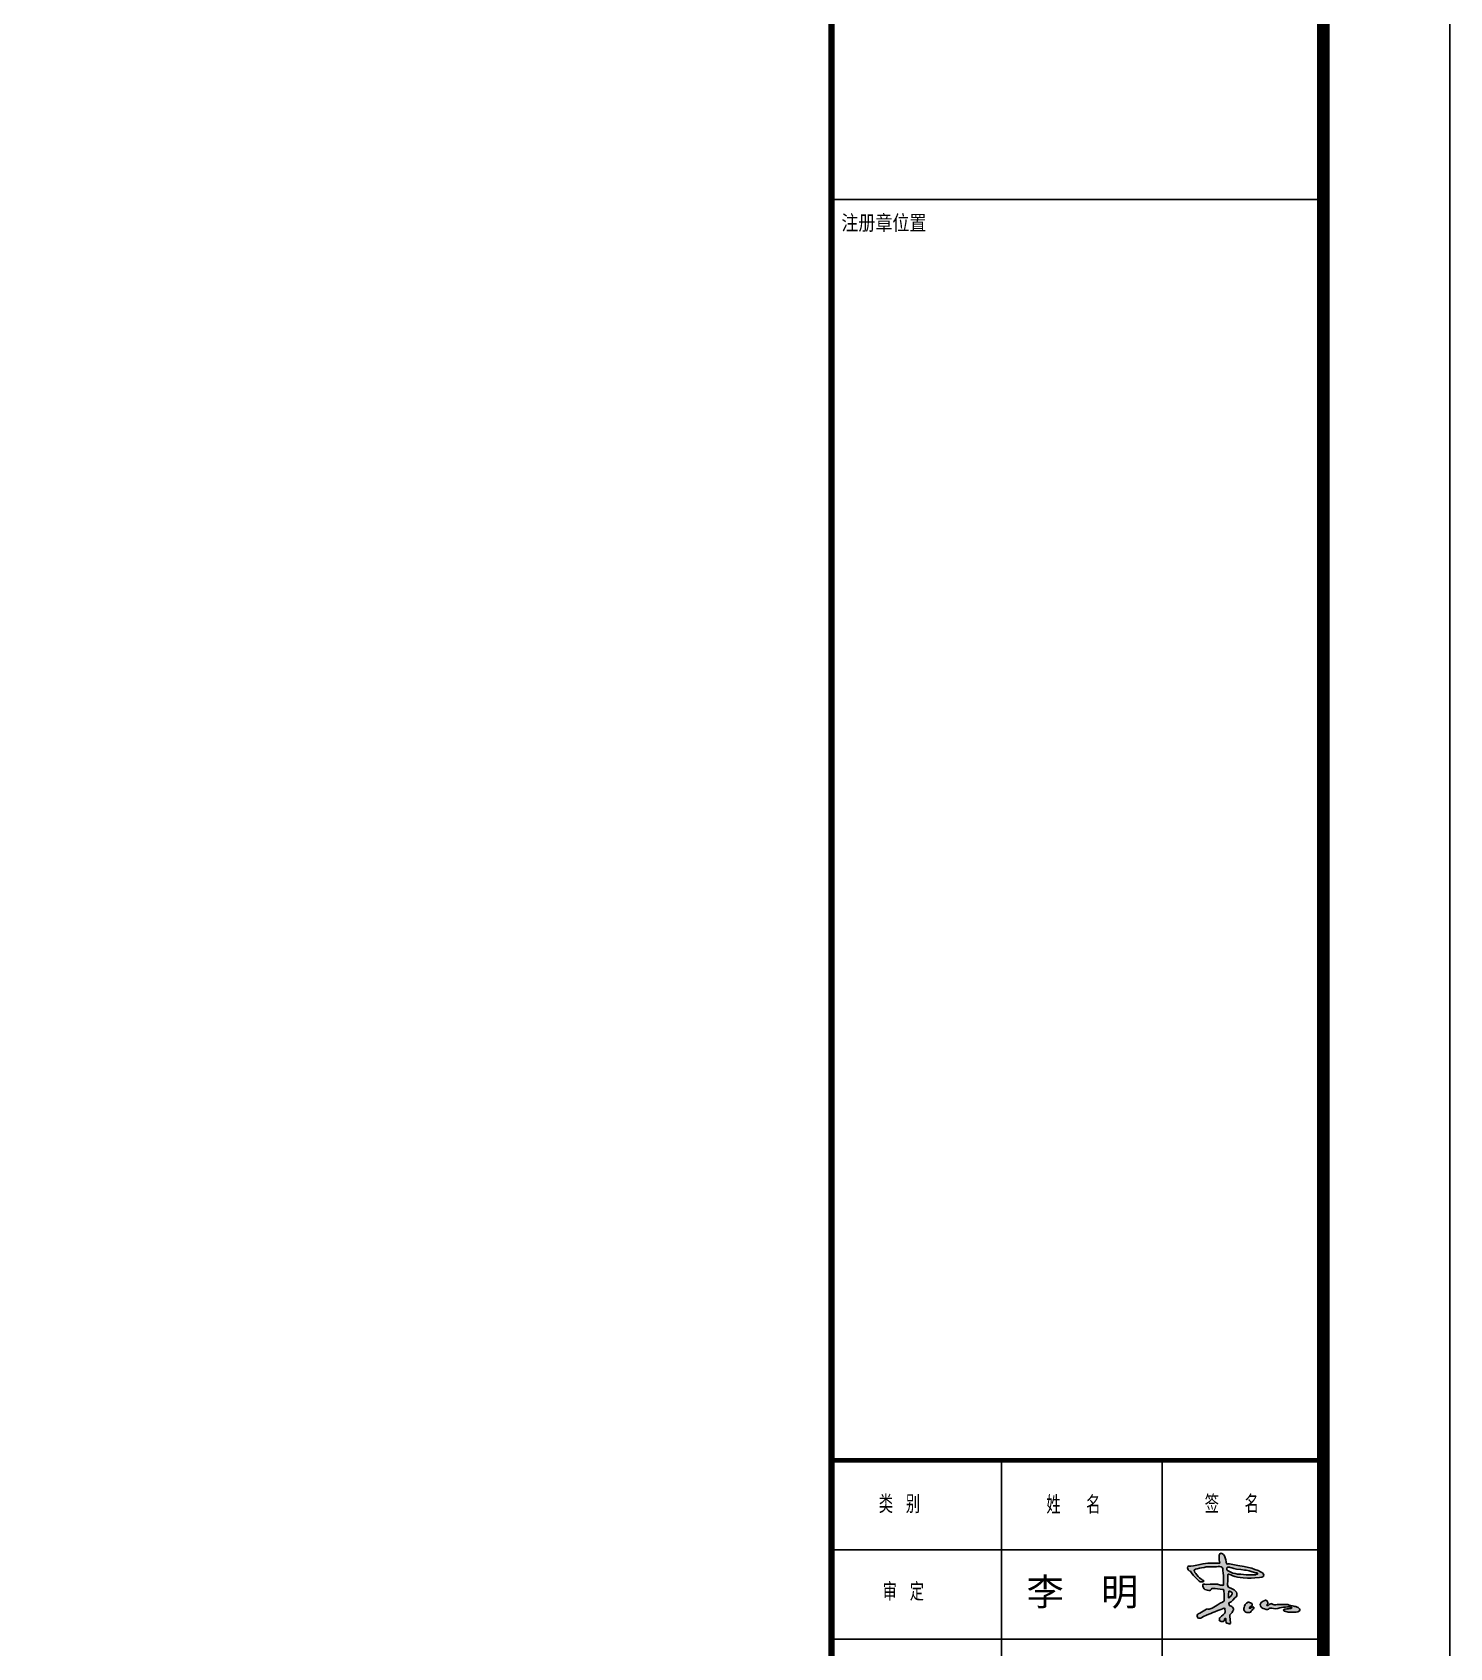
# Model space of a CAD drawing. Extents: x -21908402 to 2165534, y 88493 to 5079726.
# Drawn here: x 2044719 to 2061534, y 301445 to 320612 of the extents above; entities that cross this region are included whole.
import ezdxf

# ---------------------------------------------------------------- set-up
doc = ezdxf.new("R2010")
doc.units = 0
doc.header["$LTSCALE"] = 1000
for name, color, linetype in [('PP-PM-TK', 7, 'Continuous'), ('PUB_TEXT', 7, 'Continuous'), ('PUB_TITLE', 4, 'Continuous'), ('签名', 255, 'Continuous')]:
    doc.layers.add(name, color=color, linetype=linetype)
doc.styles.add('-黑体', font='simhei.ttf', dxfattribs={"width": 0.8})
doc.styles.add('TQ', font='txt.shx', dxfattribs={"width": 0.8, "bigfont": 'hztxt.shx'})

# ---------------------------------------------------------------- blocks, each defined once
blk = doc.blocks.new('tk')
h = blk.add_hatch(color=7)
h.paths.add_polyline_path([(1747238, 365304), (1747237, 365310), (1747238, 365314), (1747241, 365317), (1747248, 365318), (1747262, 365314), (1747274, 365308), (1747298, 365297), (1747324, 365289), (1747354, 365280), (1747386, 365277), (1747421, 365274), (1747472, 365271), (1747517, 365271), (1747558, 365272), (1747613, 365279), (1747642, 365282), (1747654, 365287), (1747663, 365295), (1747665, 365304), (1747663, 365316), (1747650, 365331), (1747627, 365346), (1747597, 365361), (1747560, 365374), (1747523, 365387), (1747485, 365396), (1747432, 365408), (1747356, 365421), (1747258, 365438), (1747243, 365439), (1747233, 365437), (1747227, 365439), (1747224, 365446), (1747221, 365455), (1747219, 365463), (1747214, 365486), (1747208, 365512), (1747200, 365533), (1747189, 365549), (1747176, 365559), (1747161, 365565), (1747146, 365560), (1747136, 365541), (1747135, 365517), (1747136, 365484), (1747139, 365466), (1747146, 365451), (1747142, 365446), (1747106, 365447), (1747070, 365448), (1747000, 365448), (1746976, 365445), (1746944, 365439), (1746910, 365433), (1746870, 365423), (1746831, 365415), (1746801, 365410), (1746780, 365413), (1746774, 365413), (1746764, 365407), (1746761, 365393), (1746767, 365369), (1746780, 365357), (1746795, 365351), (1746802, 365345), (1746809, 365331), (1746828, 365307), (1746850, 365282), (1746887, 365246), (1746899, 365234), (1746912, 365228), (1746930, 365227), (1746944, 365227), (1746956, 365232), (1746955, 365233), (1746955, 365234), (1746954, 365237), (1746952, 365241), (1746948, 365244), (1746939, 365247), (1746931, 365252), (1746917, 365261), (1746903, 365273), (1746888, 365290), (1746871, 365310), (1746860, 365323), (1746849, 365338), (1746842, 365352), (1746839, 365359), (1746839, 365365), (1746842, 365368), (1746854, 365375), (1746875, 365379), (1746902, 365387), (1746925, 365392), (1746960, 365398), (1746982, 365404), (1747007, 365403), (1747033, 365404), (1747059, 365405), (1747104, 365406), (1747126, 365408), (1747143, 365409), (1747158, 365405), (1747167, 365400), (1747174, 365392), (1747178, 365379), (1747181, 365362), (1747184, 365329), (1747186, 365300), (1747187, 365205), (1747186, 365187), (1747182, 365184), (1747171, 365186), (1747152, 365187), (1747141, 365189), (1747129, 365193), (1747124, 365196), (1747115, 365197), (1747069, 365197), (1747028, 365197), (1746990, 365196), (1746967, 365198), (1746952, 365200), (1746946, 365199), (1746943, 365196), (1746943, 365185), (1746943, 365173), (1746946, 365161), (1746949, 365154), (1746958, 365144), (1746967, 365137), (1746980, 365132), (1746996, 365126), (1747014, 365124), (1747023, 365124), (1747031, 365125), (1747035, 365126), (1747038, 365130), (1747041, 365136), (1747042, 365140), (1747044, 365143), (1747052, 365147), (1747089, 365145), (1747174, 365136), (1747181, 365136), (1747187, 365134), (1747192, 365130), (1747193, 365121), (1747194, 365081), (1747197, 365017), (1747197, 365008), (1747196, 365000), (1747192, 364995), (1747176, 364986), (1747150, 364972), (1747112, 364949), (1747054, 364914), (1747040, 364908), (1747029, 364904), (1747019, 364903), (1747008, 364903), (1746999, 364904), (1746992, 364903), (1746985, 364901), (1746905, 364854), (1746888, 364845), (1746879, 364838), (1746875, 364828), (1746875, 364818), (1746879, 364805), (1746882, 364799), (1746896, 364795), (1746912, 364795), (1746919, 364796), (1746930, 364801), (1746951, 364814), (1746986, 364832), (1747015, 364842), (1747039, 364850), (1747061, 364861), (1747083, 364871), (1747121, 364885), (1747154, 364897), (1747174, 364906), (1747184, 364908), (1747196, 364912), (1747204, 364910), (1747205, 364899), (1747207, 364882), (1747206, 364867), (1747205, 364858), (1747198, 364849), (1747184, 364835), (1747163, 364818), (1747143, 364800), (1747140, 364795), (1747139, 364784), (1747138, 364774), (1747144, 364763), (1747152, 364758), (1747161, 364756), (1747170, 364755), (1747177, 364756), (1747183, 364757), (1747190, 364759), (1747194, 364764), (1747197, 364767), (1747199, 364774), (1747199, 364778), (1747200, 364783), (1747201, 364787), (1747205, 364791), (1747207, 364792), (1747211, 364793), (1747215, 364791), (1747216, 364786), (1747217, 364776), (1747217, 364765), (1747218, 364749), (1747218, 364742), (1747222, 364737), (1747231, 364734), (1747242, 364733), (1747254, 364729), (1747263, 364728), (1747270, 364732), (1747270, 364748), (1747267, 364772), (1747264, 364824), (1747264, 364833), (1747269, 364842), (1747278, 364851), (1747289, 364861), (1747299, 364880), (1747305, 364891), (1747305, 364904), (1747302, 364914), (1747296, 364924), (1747286, 364933), (1747277, 364939), (1747268, 364941), (1747257, 364944), (1747254, 364948), (1747253, 364959), (1747252, 364969), (1747252, 364975), (1747277, 364990), (1747299, 365010), (1747321, 365035), (1747336, 365050), (1747344, 365061), (1747347, 365071), (1747347, 365088), (1747340, 365102), (1747330, 365115), (1747321, 365125), (1747314, 365133), (1747283, 365146), (1747255, 365158), (1747242, 365166), (1747238, 365178), (1747237, 365192), (1747238, 365246)])
h.paths.add_polyline_path([(1747257, 365349), (1747244, 365356), (1747236, 365360), (1747230, 365364), (1747227, 365369), (1747227, 365377), (1747227, 365391), (1747228, 365393), (1747230, 365395), (1747232, 365397), (1747237, 365399), (1747241, 365400), (1747248, 365400), (1747254, 365400), (1747260, 365399), (1747268, 365396), (1747285, 365391), (1747309, 365384), (1747341, 365377), (1747392, 365371), (1747435, 365366), (1747456, 365363), (1747491, 365356), (1747528, 365344), (1747573, 365333), (1747583, 365331), (1747589, 365329), (1747592, 365327), (1747592, 365325), (1747593, 365322), (1747589, 365318), (1747581, 365316), (1747566, 365310), (1747545, 365310), (1747516, 365311), (1747487, 365311), (1747455, 365310), (1747393, 365317), (1747372, 365317), (1747353, 365318), (1747326, 365323), (1747297, 365330)], flags=16)
h.paths.add_polyline_path([(1747254, 365115), (1747257, 365116), (1747262, 365115), (1747276, 365107), (1747282, 365105), (1747286, 365101), (1747289, 365098), (1747291, 365093), (1747291, 365085), (1747290, 365080), (1747287, 365074), (1747281, 365067), (1747273, 365057), (1747266, 365049), (1747259, 365043), (1747255, 365038), (1747252, 365036), (1747249, 365036), (1747247, 365037), (1747246, 365040), (1747246, 365045), (1747247, 365070), (1747248, 365084), (1747248, 365091), (1747249, 365095), (1747249, 365105), (1747250, 365112), (1747251, 365114)], flags=16)
h = blk.add_hatch(color=7)
h.paths.add_polyline_path([(1747537, 364900), (1747545, 364906), (1747548, 364912), (1747549, 364919), (1747549, 364924), (1747545, 364927), (1747541, 364929), (1747534, 364928), (1747526, 364927), (1747519, 364925), (1747515, 364921), (1747510, 364915), (1747504, 364912), (1747500, 364911), (1747496, 364912), (1747495, 364916), (1747497, 364921), (1747501, 364927), (1747515, 364938), (1747522, 364942), (1747527, 364949), (1747527, 364958), (1747526, 364964), (1747524, 364968), (1747516, 364973), (1747508, 364978), (1747497, 364982), (1747489, 364985), (1747479, 364985), (1747473, 364982), (1747467, 364978), (1747462, 364973), (1747453, 364966), (1747446, 364956), (1747436, 364938), (1747431, 364922), (1747427, 364908), (1747429, 364894), (1747435, 364881), (1747442, 364873), (1747452, 364866), (1747466, 364863), (1747479, 364862), (1747495, 364864), (1747508, 364868), (1747517, 364877), (1747526, 364889)])
h.paths.add_polyline_path([(1748047, 364933), (1748033, 364935), (1748021, 364938), (1748006, 364943), (1747988, 364946), (1747966, 364951), (1747949, 364956), (1747938, 364958), (1747928, 364958), (1747841, 364956), (1747825, 364956), (1747808, 364955), (1747789, 364954), (1747778, 364957), (1747773, 364959), (1747768, 364963), (1747761, 364966), (1747750, 364967), (1747745, 364963), (1747738, 364960), (1747731, 364957), (1747725, 364952), (1747719, 364946), (1747713, 364944), (1747708, 364945), (1747703, 364945), (1747700, 364948), (1747700, 364952), (1747702, 364955), (1747706, 364957), (1747709, 364960), (1747712, 364966), (1747713, 364973), (1747713, 364977), (1747712, 364985), (1747709, 364989), (1747706, 364995), (1747704, 364999), (1747699, 365004), (1747695, 365006), (1747691, 365008), (1747685, 365009), (1747682, 365008), (1747680, 365007), (1747677, 365006), (1747658, 364997), (1747645, 364990), (1747634, 364981), (1747629, 364974), (1747625, 364966), (1747624, 364956), (1747626, 364942), (1747634, 364926), (1747643, 364919), (1747657, 364910), (1747674, 364904), (1747694, 364898), (1747710, 364899), (1747721, 364903), (1747729, 364909), (1747736, 364912), (1747742, 364912), (1747761, 364912), (1747781, 364908), (1747807, 364907), (1747834, 364909), (1747856, 364916), (1747876, 364923), (1747899, 364926), (1747923, 364927), (1747948, 364928), (1747974, 364928), (1747986, 364927), (1747994, 364924), (1747997, 364921), (1747995, 364914), (1747988, 364910), (1747975, 364909), (1747958, 364907), (1747938, 364904), (1747915, 364901), (1747908, 364898), (1747904, 364896), (1747900, 364892), (1747900, 364888), (1747902, 364885), (1747905, 364881), (1747909, 364878), (1747916, 364877), (1747953, 364868), (1747960, 364867), (1747981, 364868), (1748014, 364866), (1748049, 364866), (1748071, 364870), (1748084, 364878), (1748092, 364888), (1748093, 364897), (1748091, 364905), (1748081, 364915), (1748073, 364920), (1748062, 364926)])
for points in [[(1746956, 365232), (1746944, 365227), (1746930, 365227), (1746912, 365228), (1746899, 365234), (1746887, 365246), (1746850, 365282), (1746828, 365307), (1746809, 365331), (1746802, 365345), (1746795, 365351), (1746780, 365357), (1746767, 365369), (1746761, 365393), (1746764, 365407), (1746774, 365413), (1746780, 365413), (1746801, 365410), (1746831, 365415), (1746870, 365423), (1746910, 365433), (1746944, 365439), (1746976, 365445), (1747000, 365448), (1747070, 365448), (1747106, 365447), (1747142, 365446), (1747146, 365451), (1747139, 365466), (1747136, 365484), (1747135, 365517), (1747136, 365541), (1747146, 365560), (1747161, 365565), (1747176, 365559), (1747189, 365549), (1747200, 365533), (1747208, 365512), (1747214, 365486), (1747219, 365463), (1747221, 365455), (1747224, 365446), (1747227, 365439), (1747233, 365437), (1747243, 365439), (1747258, 365438), (1747356, 365421), (1747432, 365408), (1747485, 365396), (1747523, 365387), (1747560, 365374), (1747597, 365361), (1747627, 365346), (1747650, 365331), (1747663, 365316), (1747665, 365304), (1747663, 365295), (1747654, 365287), (1747642, 365282), (1747613, 365279), (1747558, 365272), (1747517, 365271), (1747472, 365271), (1747421, 365274), (1747386, 365277), (1747354, 365280), (1747324, 365289), (1747298, 365297), (1747274, 365308), (1747262, 365314), (1747248, 365318), (1747241, 365317), (1747238, 365314), (1747237, 365310), (1747238, 365304), (1747238, 365246), (1747237, 365192), (1747238, 365178), (1747242, 365166), (1747255, 365158), (1747283, 365146), (1747314, 365133), (1747321, 365125), (1747330, 365115), (1747340, 365102), (1747347, 365088), (1747347, 365071), (1747344, 365061), (1747336, 365050), (1747321, 365035), (1747299, 365010), (1747277, 364990), (1747252, 364975), (1747252, 364969), (1747253, 364959), (1747254, 364948), (1747257, 364944), (1747268, 364941), (1747277, 364939), (1747286, 364933), (1747296, 364924), (1747302, 364914), (1747305, 364904), (1747305, 364891), (1747299, 364880), (1747289, 364861), (1747278, 364851), (1747269, 364842), (1747264, 364833), (1747264, 364824), (1747267, 364772), (1747270, 364748), (1747270, 364732), (1747263, 364728), (1747254, 364729), (1747242, 364733), (1747231, 364734), (1747222, 364737), (1747218, 364742), (1747218, 364749), (1747217, 364765), (1747217, 364776), (1747216, 364786), (1747215, 364791), (1747211, 364793), (1747207, 364792), (1747205, 364791), (1747201, 364787), (1747200, 364783), (1747199, 364778), (1747199, 364774), (1747197, 364767), (1747194, 364764), (1747190, 364759), (1747183, 364757), (1747177, 364756), (1747170, 364755), (1747161, 364756), (1747152, 364758), (1747144, 364763), (1747138, 364774), (1747139, 364784), (1747140, 364795), (1747143, 364800), (1747163, 364818), (1747184, 364835), (1747198, 364849), (1747205, 364858), (1747206, 364867), (1747207, 364882), (1747205, 364899), (1747204, 364910), (1747196, 364912), (1747184, 364908), (1747174, 364906), (1747154, 364897), (1747121, 364885), (1747083, 364871), (1747061, 364861), (1747039, 364850), (1747015, 364842), (1746986, 364832), (1746951, 364814), (1746930, 364801), (1746919, 364796), (1746912, 364795), (1746896, 364795), (1746882, 364799), (1746879, 364805), (1746875, 364818), (1746875, 364828), (1746879, 364838), (1746888, 364845), (1746905, 364854), (1746985, 364901), (1746992, 364903), (1746999, 364904), (1747008, 364903), (1747019, 364903), (1747029, 364904), (1747040, 364908), (1747054, 364914), (1747112, 364949), (1747150, 364972), (1747176, 364986), (1747192, 364995), (1747196, 365000), (1747197, 365008), (1747197, 365017), (1747194, 365081), (1747193, 365121), (1747192, 365130), (1747187, 365134), (1747181, 365136), (1747174, 365136), (1747089, 365145), (1747052, 365147), (1747044, 365143), (1747042, 365140), (1747041, 365136), (1747038, 365130), (1747035, 365126), (1747031, 365125), (1747023, 365124), (1747014, 365124), (1746996, 365126), (1746980, 365132), (1746967, 365137), (1746958, 365144), (1746949, 365154), (1746946, 365161), (1746943, 365173), (1746943, 365185), (1746943, 365196), (1746946, 365199), (1746952, 365200), (1746967, 365198), (1746990, 365196), (1747028, 365197), (1747069, 365197), (1747115, 365197), (1747124, 365196), (1747129, 365193), (1747141, 365189), (1747152, 365187), (1747171, 365186), (1747182, 365184), (1747186, 365187), (1747187, 365205), (1747186, 365300), (1747184, 365329), (1747181, 365362), (1747178, 365379), (1747174, 365392), (1747167, 365400), (1747158, 365405), (1747143, 365409), (1747126, 365408), (1747104, 365406), (1747059, 365405), (1747033, 365404), (1747007, 365403), (1746982, 365404), (1746960, 365398), (1746925, 365392), (1746902, 365387), (1746875, 365379), (1746854, 365375), (1746842, 365368), (1746839, 365365), (1746839, 365359), (1746842, 365352), (1746849, 365338), (1746860, 365323), (1746871, 365310), (1746888, 365290), (1746903, 365273), (1746917, 365261), (1746931, 365252), (1746939, 365247), (1746948, 365244), (1746952, 365241), (1746954, 365237), (1746955, 365234), (1746955, 365233)], [(1747227, 365391), (1747227, 365377), (1747227, 365369), (1747230, 365364), (1747236, 365360), (1747244, 365356), (1747257, 365349), (1747297, 365330), (1747326, 365323), (1747353, 365318), (1747372, 365317), (1747393, 365317), (1747455, 365310), (1747487, 365311), (1747516, 365311), (1747545, 365310), (1747566, 365310), (1747581, 365316), (1747589, 365318), (1747593, 365322), (1747592, 365325), (1747592, 365327), (1747589, 365329), (1747583, 365331), (1747573, 365333), (1747528, 365344), (1747491, 365356), (1747456, 365363), (1747435, 365366), (1747392, 365371), (1747341, 365377), (1747309, 365384), (1747285, 365391), (1747268, 365396), (1747260, 365399), (1747254, 365400), (1747248, 365400), (1747241, 365400), (1747237, 365399), (1747232, 365397), (1747230, 365395), (1747228, 365393)], [(1747249, 365095), (1747249, 365105), (1747250, 365112), (1747251, 365114), (1747254, 365115), (1747257, 365116), (1747262, 365115), (1747276, 365107), (1747282, 365105), (1747286, 365101), (1747289, 365098), (1747291, 365093), (1747291, 365085), (1747290, 365080), (1747287, 365074), (1747281, 365067), (1747273, 365057), (1747266, 365049), (1747259, 365043), (1747255, 365038), (1747252, 365036), (1747249, 365036), (1747247, 365037), (1747246, 365040), (1747246, 365045), (1747247, 365070), (1747248, 365084), (1747248, 365091)], [(1747473, 364982), (1747479, 364985), (1747489, 364985), (1747497, 364982), (1747508, 364978), (1747516, 364973), (1747524, 364968), (1747526, 364964), (1747527, 364958), (1747527, 364949), (1747522, 364942), (1747515, 364938), (1747501, 364927), (1747497, 364921), (1747495, 364916), (1747496, 364912), (1747500, 364911), (1747504, 364912), (1747510, 364915), (1747515, 364921), (1747519, 364925), (1747526, 364927), (1747534, 364928), (1747541, 364929), (1747545, 364927), (1747549, 364924), (1747549, 364919), (1747548, 364912), (1747545, 364906), (1747537, 364900), (1747526, 364889), (1747517, 364877), (1747508, 364868), (1747495, 364864), (1747479, 364862), (1747466, 364863), (1747452, 364866), (1747442, 364873), (1747435, 364881), (1747429, 364894), (1747427, 364908), (1747431, 364922), (1747436, 364938), (1747446, 364956), (1747453, 364966), (1747462, 364973), (1747467, 364978)], [(1747677, 365006), (1747658, 364997), (1747645, 364990), (1747634, 364981), (1747629, 364974), (1747625, 364966), (1747624, 364956), (1747626, 364942), (1747634, 364926), (1747643, 364919), (1747657, 364910), (1747674, 364904), (1747694, 364898), (1747710, 364899), (1747721, 364903), (1747729, 364909), (1747736, 364912), (1747742, 364912), (1747761, 364912), (1747781, 364908), (1747807, 364907), (1747834, 364909), (1747856, 364916), (1747876, 364923), (1747899, 364926), (1747923, 364927), (1747948, 364928), (1747974, 364928), (1747986, 364927), (1747994, 364924), (1747997, 364921), (1747995, 364914), (1747988, 364910), (1747975, 364909), (1747958, 364907), (1747938, 364904), (1747915, 364901), (1747908, 364898), (1747904, 364896), (1747900, 364892), (1747900, 364888), (1747902, 364885), (1747905, 364881), (1747909, 364878), (1747916, 364877), (1747953, 364868), (1747960, 364867), (1747981, 364868), (1748014, 364866), (1748049, 364866), (1748071, 364870), (1748084, 364878), (1748092, 364888), (1748093, 364897), (1748091, 364905), (1748081, 364915), (1748073, 364920), (1748062, 364926), (1748047, 364933), (1748033, 364935), (1748021, 364938), (1748006, 364943), (1747988, 364946), (1747966, 364951), (1747949, 364956), (1747938, 364958), (1747928, 364958), (1747841, 364956), (1747825, 364956), (1747808, 364955), (1747789, 364954), (1747778, 364957), (1747773, 364959), (1747768, 364963), (1747761, 364966), (1747750, 364967), (1747745, 364963), (1747738, 364960), (1747731, 364957), (1747725, 364952), (1747719, 364946), (1747713, 364944), (1747708, 364945), (1747703, 364945), (1747700, 364948), (1747700, 364952), (1747702, 364955), (1747706, 364957), (1747709, 364960), (1747712, 364966), (1747713, 364973), (1747713, 364977), (1747712, 364985), (1747709, 364989), (1747706, 364995), (1747704, 364999), (1747699, 365004), (1747695, 365006), (1747691, 365008), (1747685, 365009), (1747682, 365008), (1747680, 365007)]]:
    blk.add_lwpolyline(points, close=True)
at = {"layer": 'PP-PM-TK', "color": 4}
blk.add_line((1742537, 381629), (1748371, 381629), dxfattribs=at)
at = {"layer": 'PP-PM-TK', "color": 4, "const_width": 74.2}
blk.add_lwpolyline([(1742537, 401993), (1742537, 341993)], dxfattribs=at)
at = {"layer": 'PUB_TITLE', "color": 4}
for p, q in [((1744552, 359243), (1744552, 366668)), ((1746461, 359243), (1746461, 366668)), ((1742537, 365607), (1748371, 365607)), ((1742537, 364546), (1748371, 364546))]:
    blk.add_line(p, q, dxfattribs=at)
at = {"layer": 'PUB_TITLE', "color": 4, "lineweight": 40, "const_width": 53}
blk.add_lwpolyline([(1742537, 366668), (1748371, 366668)], dxfattribs=at)
at = {"layer": 'PUB_TEXT', "color": 2, "style": 'TQ'}
blk.add_text('注册章位置', height=201.5, dxfattribs=at).set_placement((1742655, 381244))
at = {"layer": 'PUB_TEXT', "color": 2, "char_height": 212.1, "width": 1781.71, "attachment_point": 1, "style": 'TQ'}
for s, insert in [('类 别', (1743098, 366253)), ('姓  名', (1745086, 366245)), ('签  名', (1746965, 366254)), ('审 定', (1743144, 365213))]:
    blk.add_mtext(s, dxfattribs=dict(at, insert=insert))
at = {"layer": '签名', "linetype": 'Continuous', "style": '-黑体'}
blk.add_text('李  明', height=324.6, dxfattribs=at).set_placement((1744851, 364945))

msp = doc.modelspace()

# ---------------------------------------------------------------- linework, layer by layer
at = {"layer": 'PUB_TITLE'}
msp.add_lwpolyline([(1972434, 277493), (2061534, 277493), (2061534, 340493), (1972434, 340493)], close=True, dxfattribs=at)
at = {"layer": 'PUB_TITLE', "const_width": 150}
msp.add_lwpolyline([(1976184, 278993), (2060034, 278993), (2060034, 338993), (1976184, 338993)], close=True, dxfattribs=at)

# ---------------------------------------------------------------- block references
msp.add_blockref('tk', (311663, -63000))

doc.saveas('drawing.dxf')
